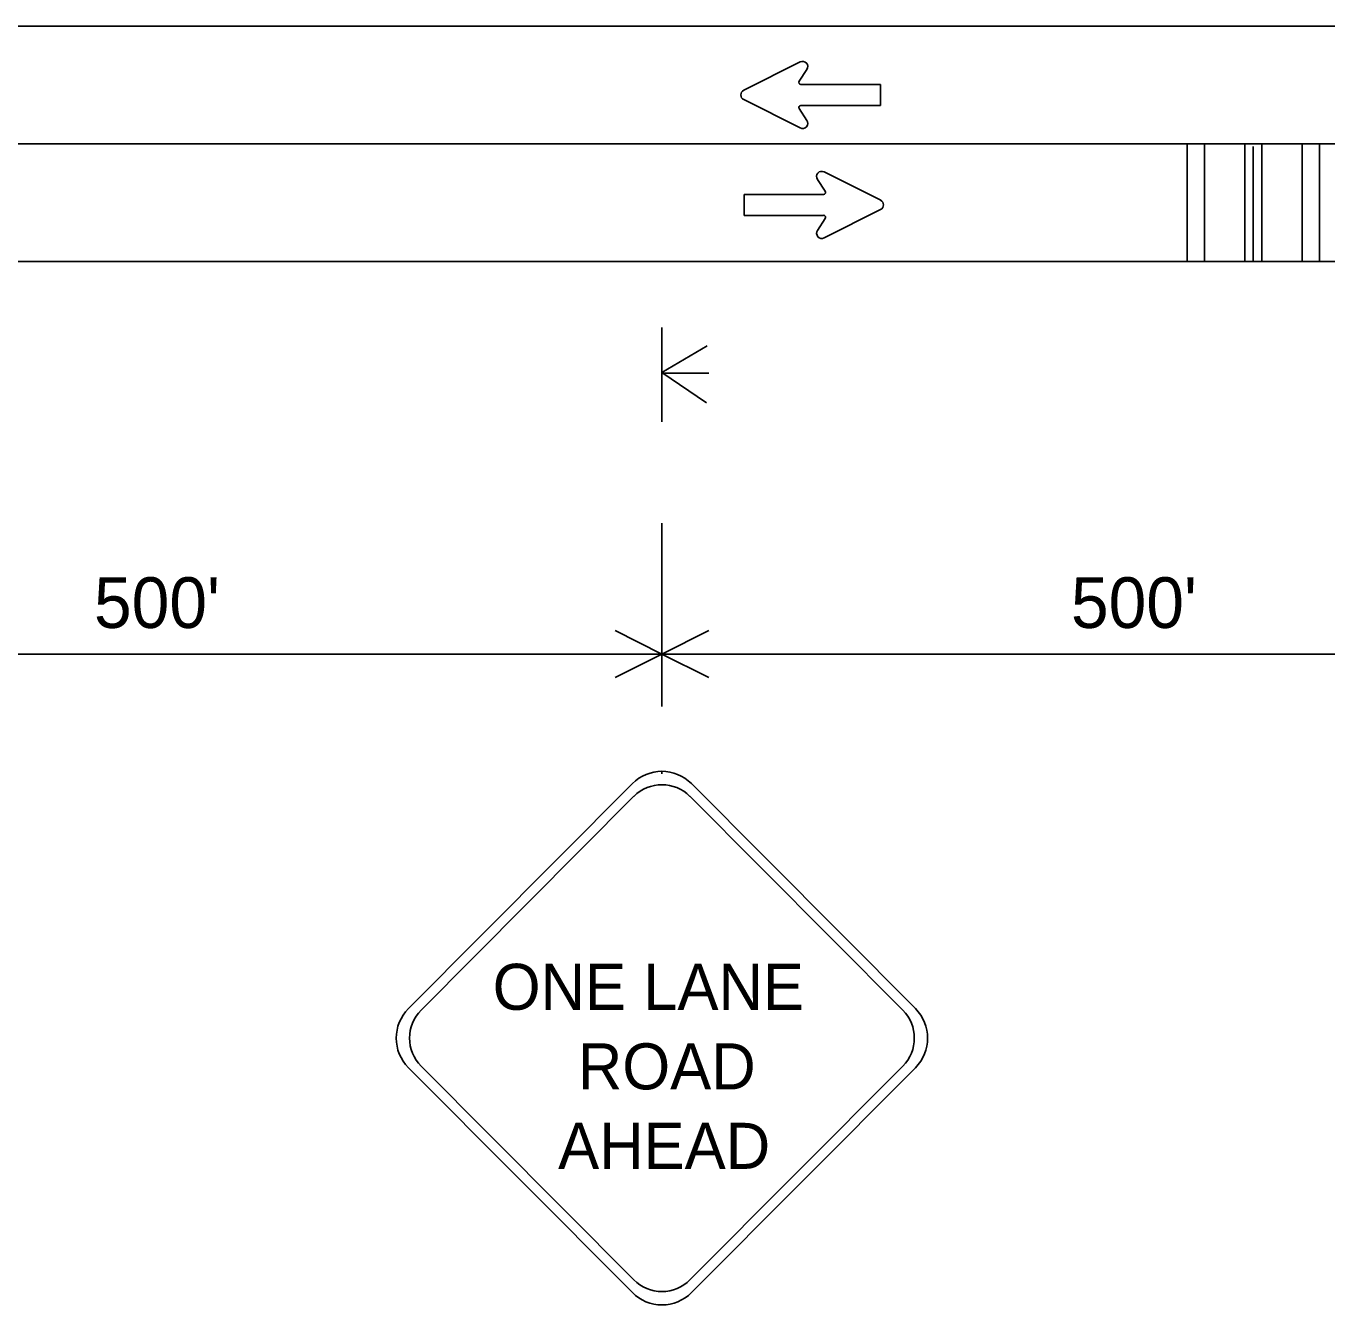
# Model space of a CAD drawing. Extents: x 0 to 34, y 0 to 22.
# Drawn here: x 11.891 to 14.971, y 13.227 to 16.264 of the extents above; entities that cross this region are included whole.
import ezdxf

# ---------------------------------------------------------------- set-up
doc = ezdxf.new("R2010")
doc.units = 0
doc.layers.add('Level 1', color=7, linetype='Continuous')
doc.layers.add('SHADE-GENERIC', color=7, linetype='Continuous')

msp = doc.modelspace()

# ---------------------------------------------------------------- linework, layer by layer
at = {"layer": 'Level 1'}
for p, q in [((1.8941, 16.264), (18.0882, 16.264)), ((1.8941, 16.264), (18.7414, 16.264)), ((13.5904, 16.1121), (13.724, 16.1792)), ((13.74, 16.1611), (13.7214, 16.1334)), ((13.9138, 16.1257), (13.7256, 16.1257)), ((13.9138, 16.0761), (13.9138, 16.1257)), ((13.5901, 16.0898), (13.724, 16.0229)), ((13.7398, 16.0407), (13.7214, 16.0685)), ((13.9138, 16.0761), (13.7254, 16.0761)), ((13.7164, 16.0266), (13.7164, 16.0266)), ((1.8941, 15.9853), (18.0882, 15.9853)), ((1.8941, 15.9853), (18.7414, 15.9853)), ((14.6814, 15.7067), (14.6814, 15.9853)), ((14.7765, 15.7067), (14.7765, 15.9853)), ((14.7969, 15.7067), (14.7969, 15.9786)), ((14.8173, 15.7067), (14.8173, 15.9853)), ((14.9125, 15.7067), (14.9125, 15.9853)), ((13.7649, 15.9007), (13.7833, 15.873)), ((13.9146, 15.8516), (13.7807, 15.9186)), ((13.7883, 15.9149), (13.7883, 15.9149)), ((13.5909, 15.8653), (13.7793, 15.8653)), ((13.5909, 15.8653), (13.5909, 15.8158)), ((13.5909, 15.8158), (13.7791, 15.8158)), ((13.7647, 15.7802), (13.7833, 15.808)), ((13.9143, 15.8294), (13.7807, 15.7623)), ((1.8941, 15.7067), (18.0882, 15.7067)), ((1.8941, 15.7067), (18.7414, 15.7067)), ((13.3965, 15.55), (13.3965, 15.4385)), ((13.3965, 15.4436), (13.5036, 15.5071)), ((13.3965, 15.4436), (13.5023, 15.3716)), ((13.3965, 15.442), (13.5077, 15.442)), ((13.3965, 15.4385), (13.3965, 15.3268)), ((13.3965, 15.3268), (13.3965, 15.3268)), ((13.3965, 15.0867), (13.3965, 14.6531)), ((11.083, 14.777), (13.3965, 14.777)), ((13.3965, 14.7782), (13.3965, 14.777)), ((13.3965, 14.777), (15.71, 14.777)), ((13.3965, 14.4994), (13.3965, 14.4936)), ((12.7962, 13.9379), (13.3266, 14.4704)), ((13.4664, 14.4704), (13.9969, 13.9379)), ((12.8262, 13.9344), (13.3302, 14.4403)), ((13.4629, 14.4403), (13.9669, 13.9344)), ((13.3266, 13.2653), (12.7962, 13.7978)), ((13.3302, 13.2954), (12.8262, 13.8011)), ((13.9669, 13.8011), (13.4629, 13.2954)), ((13.9969, 13.7978), (13.4664, 13.2653))]:
    msp.add_line(p, q, dxfattribs=at)
for points in [[(13.2854, 14.7213), (13.3965, 14.777), (13.2854, 14.8327)], [(13.5075, 14.8327), (13.3965, 14.777), (13.5075, 14.7213)]]:
    msp.add_lwpolyline(points, dxfattribs=at)
for centre, major_axis, start_param, end_param in [((13.7296, 16.168), (0, 0.0124), 4.124596, 6.747043), ((13.5958, 16.1008), (0, 0.0124), 0.463604, 2.678408), ((13.7255, 16.1306), (0, -0.00495), 4.123952, 6.283395), ((13.7255, 16.0711), (0, -0.00495), 3.141803, 5.301246), ((13.7296, 16.0337), (0, 0.0124), 2.678155, 5.300602), ((13.7751, 15.9077), (0, -0.0124), 2.678155, 5.300602), ((13.7792, 15.8703), (0, 0.00495), 3.141803, 5.301246), ((13.9089, 15.8406), (0, -0.0124), 0.463604, 2.678408), ((13.7792, 15.8109), (0, 0.00495), 4.123952, 6.283395), ((13.7752, 15.7734), (0, -0.0124), 4.124596, 6.747043), ((13.3965, 14.4004), (0, 0.0991), 5.497787, 7.068583), ((13.3965, 14.3737), (0, 0.0941), 5.497787, 7.068583), ((12.8661, 13.8678), (0, -0.0991), 3.926991, 5.497787), ((12.8926, 13.8678), (0, -0.0941), 3.926991, 5.497787), ((13.9004, 13.8678), (0, 0.0941), 3.926991, 5.497787), ((13.927, 13.8678), (0, 0.0991), 3.926991, 5.497787), ((13.3965, 13.3619), (0, 0.0941), 2.356194, 3.926991), ((13.3965, 13.3353), (0, 0.0991), 2.356194, 3.926991)]:
    msp.add_ellipse(centre, major_axis=major_axis, ratio=0.996122, start_param=start_param, end_param=end_param, dxfattribs=at)
at = {"layer": 'SHADE-GENERIC'}
for p, q in [((13.5904, 16.1121), (13.724, 16.1792)), ((13.74, 16.1611), (13.7214, 16.1334)), ((13.7256, 16.1257), (13.9138, 16.1257)), ((13.9138, 16.1257), (13.9138, 16.0761)), ((13.724, 16.0229), (13.5901, 16.0898)), ((13.7214, 16.0685), (13.7398, 16.0407)), ((13.9138, 16.0761), (13.7254, 16.0761)), ((13.7833, 15.873), (13.7649, 15.9007)), ((13.7807, 15.9186), (13.9146, 15.8516)), ((13.5909, 15.8158), (13.5909, 15.8653)), ((13.5909, 15.8653), (13.7793, 15.8653)), ((13.7791, 15.8158), (13.5909, 15.8158)), ((13.7647, 15.7802), (13.7833, 15.808)), ((13.9143, 15.8294), (13.7807, 15.7623))]:
    msp.add_line(p, q, dxfattribs=at)
for points in [[(14.6406, 15.9853), (14.6814, 15.9853), (14.6814, 15.7067), (14.6406, 15.7067)], [(14.7765, 15.9853), (14.8173, 15.9853), (14.8173, 15.7067), (14.7765, 15.7067)], [(14.9125, 15.9853), (14.9533, 15.9853), (14.9533, 15.7067), (14.9125, 15.7067)]]:
    msp.add_lwpolyline(points, close=True, dxfattribs=at)
for centre, major_axis, start_param, end_param in [((13.7296, 16.168), (0, 0.0124), 4.124596, 6.747043), ((13.5958, 16.1008), (0, 0.0124), 0.463604, 2.678408), ((13.7296, 16.0337), (0, 0.0124), 2.678155, 5.300602), ((13.7751, 15.9077), (0, -0.0124), 2.678155, 5.300602), ((13.7792, 15.8703), (0, 0.00495), 3.141803, 5.301246), ((13.9089, 15.8406), (0, -0.0124), 0.463604, 2.678408), ((13.7792, 15.8109), (0, 0.00495), 4.123952, 6.283395), ((13.7752, 15.7734), (0, -0.0124), 4.124596, 6.747043)]:
    msp.add_ellipse(centre, major_axis=major_axis, ratio=0.996122, start_param=start_param, end_param=end_param, dxfattribs=at)

# ---------------------------------------------------------------- texts
at = {"layer": 'Level 1'}
for s, height, p in [("500'", 0.12, (12.0516, 14.8389)), ("500'", 0.12, (14.365, 14.8389)), ('ONE LANE', 0.109, (12.9958, 13.9348)), ('ROAD', 0.109, (13.1974, 13.7465)), ('AHEAD', 0.109, (13.1507, 13.5583))]:
    msp.add_text(s, height=height, dxfattribs=at).set_placement(p)

doc.saveas('drawing.dxf')
